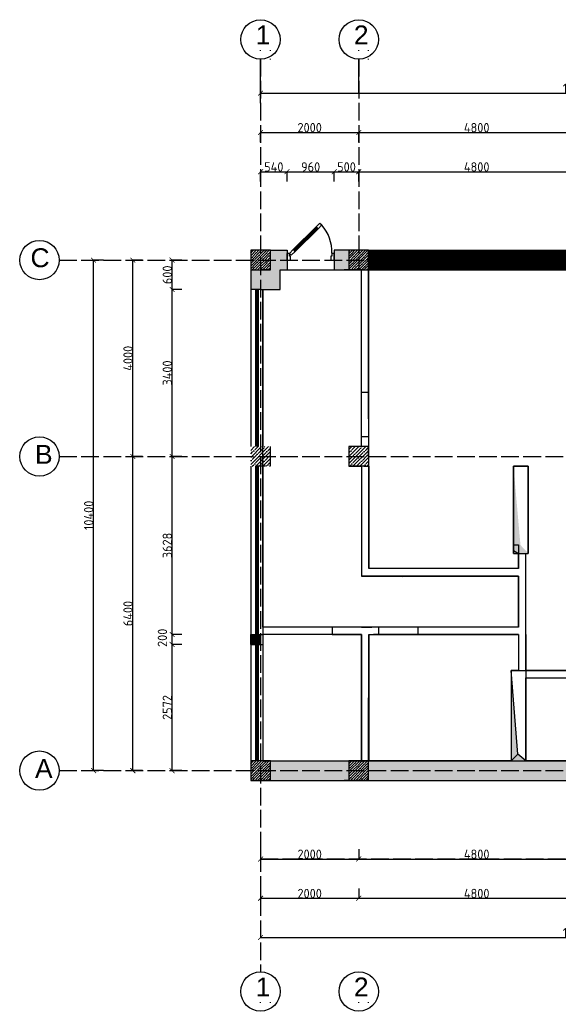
# Model space of a CAD drawing. Header units: millimetres. Extents: x -178199094 to 13669908, y -30538122 to 6091408.
# Drawn here: x 1982 to 12982, y 10573 to 30766 of the extents above; entities that cross this region are included whole.
import ezdxf

# ---------------------------------------------------------------- set-up
doc = ezdxf.new("R2010")
doc.units = ezdxf.units.MM
doc.linetypes.add('ACAD_ISO02W100', pattern=[15, 12, -3])
doc.layers.add('Plan 1', color=7, linetype='Continuous')
doc.layers.add('Plan 2', color=7, linetype='Continuous')
doc.styles.add('gost', font='GOST Common.ttf')
doc.styles.get("Standard").update_dxf_attribs({"font": 'arial.ttf'})
doc.dimstyles.new('GOST', dxfattribs={"dimtxt": 190, "dimasz": 100, "dimexe": 0.18, "dimexo": 0.06, "dimgap": 3, "dimtad": 1, "dimdec": 0, "dimzin": 0, "dimdsep": 46, "dimtxsty": 'gost', "dimblk": 'ARCHTICK', "dimcen": 0.09, "dimclrt": 256, "dimadec": 0, "dimazin": 0, "dimtfac": 1, "dimtdec": 0, "dimtofl": 0, "dimtmove": 0, "dimatfit": 3, "dimldrblk": 'ARCHTICK', "dimfxl": 200, "dimfxlon": 1, "dimtolj": 1, "dimtzin": 0, "dimarcsym": 0})
pattern_1 = [(45, (-45792.26, 2471.34), (-70.71068, 70.71068), []), (45, (-45721.54, 2471.34), (-70.71068, 70.71068), [125, -25, 0, -25])]

# ---------------------------------------------------------------- blocks, each defined once
blk = doc.blocks.new('A$C3C032968')
for p, q in [((0, 0), (0, 100)), ((0, 100), (0, 0)), ((700, 0), (700, 100)), ((700, 0), (700, 100))]:
    blk.add_line(p, q)
for points in [[(120, 128), (461, 466), (433, 494), (92, 156)], [(113, 135), (454, 473), (440, 487), (99, 149)], [(517, 522), (461, 466), (433, 494), (489, 551)], [(63, 72), (120, 128), (92, 156), (35, 100)], [(35, 100), (0, 100), (0, 0), (50, 0), (50, 50), (50, 60), (35, 60)], [(665, 100), (665, 60), (650, 60), (650, 50), (650, 0), (700, 0), (700, 100)]]:
    blk.add_lwpolyline(points, close=True)
blk.add_arc((72, 129), 593, 357.2313, 41.4937)
blk = doc.blocks.new('_ArchTick')
at = {"color": 0, "linetype": 'ByBlock', "const_width": 0.15}
blk.add_lwpolyline([(-0.5, -0.5), (0.5, 0.5)], dxfattribs=at)
blk = doc.blocks.new('*D102')
at = {"color": 0, "lineweight": -2, "transparency": 16777216}
for p, q in [((6882, 27472), (6882, 27673)), ((6882, 27672), (7422, 27672)), ((7422, 27472), (7422, 27673))]:
    blk.add_line(p, q, dxfattribs=at)
at = {"layer": 'Defpoints', "color": 0, "transparency": 16777216}
for p in [(7422, 27672), (6882, 25872), (7422, 25941)]:
    blk.add_point(p, dxfattribs=at)
at = {"color": 0, "lineweight": -2, "transparency": 16777216, "xscale": 100, "yscale": 100, "zscale": 100, "rotation": 180}
blk.add_blockref('_ArchTick', (6882, 27672), dxfattribs=at)
at = {"color": 0, "lineweight": -2, "transparency": 16777216, "xscale": 100, "yscale": 100, "zscale": 100}
blk.add_blockref('_ArchTick', (7422, 27672), dxfattribs=at)
at = {"transparency": 16777216, "insert": (7152, 27770), "char_height": 190, "attachment_point": 5, "style": 'gost'}
blk.add_mtext('\\A1;540', dxfattribs=at)
blk = doc.blocks.new('*D103')
at = {"color": 0, "lineweight": -2, "transparency": 16777216}
for p, q in [((7422, 27472), (7422, 27673)), ((7422, 27672), (8382, 27672)), ((8382, 27472), (8382, 27673))]:
    blk.add_line(p, q, dxfattribs=at)
at = {"layer": 'Defpoints', "color": 0, "transparency": 16777216}
for p in [(8382, 27672), (8382, 26072), (7422, 25941)]:
    blk.add_point(p, dxfattribs=at)
at = {"color": 0, "lineweight": -2, "transparency": 16777216, "xscale": 100, "yscale": 100, "zscale": 100, "rotation": 180}
blk.add_blockref('_ArchTick', (7422, 27672), dxfattribs=at)
at = {"color": 0, "lineweight": -2, "transparency": 16777216, "xscale": 100, "yscale": 100, "zscale": 100}
blk.add_blockref('_ArchTick', (8382, 27672), dxfattribs=at)
at = {"transparency": 16777216, "insert": (7902, 27770), "char_height": 190, "attachment_point": 5, "style": 'gost'}
blk.add_mtext('\\A1;960', dxfattribs=at)
blk = doc.blocks.new('*D104')
at = {"color": 0, "lineweight": -2, "transparency": 16777216}
for p, q in [((8382, 27472), (8382, 27673)), ((8382, 27672), (8882, 27672)), ((8882, 27472), (8882, 27673))]:
    blk.add_line(p, q, dxfattribs=at)
at = {"layer": 'Defpoints', "color": 0, "transparency": 16777216}
for p in [(8882, 27672), (8382, 26072), (8882, 25872)]:
    blk.add_point(p, dxfattribs=at)
at = {"color": 0, "lineweight": -2, "transparency": 16777216, "xscale": 100, "yscale": 100, "zscale": 100, "rotation": 180}
blk.add_blockref('_ArchTick', (8382, 27672), dxfattribs=at)
at = {"color": 0, "lineweight": -2, "transparency": 16777216, "xscale": 100, "yscale": 100, "zscale": 100}
blk.add_blockref('_ArchTick', (8882, 27672), dxfattribs=at)
at = {"transparency": 16777216, "insert": (8632, 27770), "char_height": 190, "attachment_point": 5, "style": 'gost'}
blk.add_mtext('\\A1;500', dxfattribs=at)
blk = doc.blocks.new('*D105')
at = {"color": 0, "lineweight": -2, "transparency": 16777216}
for p, q in [((8882, 27472), (8882, 27673)), ((8882, 27672), (13681, 27672)), ((13681, 27472), (13681, 27673))]:
    blk.add_line(p, q, dxfattribs=at)
at = {"layer": 'Defpoints', "color": 0, "transparency": 16777216}
for p in [(13681, 27672), (8882, 25872), (13681, 25872)]:
    blk.add_point(p, dxfattribs=at)
at = {"color": 0, "lineweight": -2, "transparency": 16777216, "xscale": 100, "yscale": 100, "zscale": 100, "rotation": 180}
blk.add_blockref('_ArchTick', (8882, 27672), dxfattribs=at)
at = {"color": 0, "lineweight": -2, "transparency": 16777216, "xscale": 100, "yscale": 100, "zscale": 100}
blk.add_blockref('_ArchTick', (13681, 27672), dxfattribs=at)
at = {"transparency": 16777216, "insert": (11282, 27770), "char_height": 190, "attachment_point": 5, "style": 'gost'}
blk.add_mtext('\\A1;4800', dxfattribs=at)
blk = doc.blocks.new('*D43')
at = {"color": 0, "lineweight": -2, "transparency": 16777216}
for p, q in [((6882, 28272), (6882, 28473)), ((6882, 28472), (8882, 28472)), ((8882, 28272), (8882, 28473))]:
    blk.add_line(p, q, dxfattribs=at)
at = {"layer": 'Defpoints', "color": 0, "transparency": 16777216}
for p in [(8882, 28472), (6882, 25872), (8882, 25872)]:
    blk.add_point(p, dxfattribs=at)
at = {"color": 0, "lineweight": -2, "transparency": 16777216, "xscale": 100, "yscale": 100, "zscale": 100, "rotation": 180}
blk.add_blockref('_ArchTick', (6882, 28472), dxfattribs=at)
at = {"color": 0, "lineweight": -2, "transparency": 16777216, "xscale": 100, "yscale": 100, "zscale": 100}
blk.add_blockref('_ArchTick', (8882, 28472), dxfattribs=at)
at = {"transparency": 16777216, "insert": (7882, 28570), "char_height": 190, "attachment_point": 5, "style": 'gost'}
blk.add_mtext('\\A1;2000', dxfattribs=at)
blk = doc.blocks.new('*D44')
at = {"color": 0, "lineweight": -2, "transparency": 16777216}
for p, q in [((8882, 28272), (8882, 28473)), ((8882, 28472), (13681, 28472)), ((13681, 28272), (13681, 28473))]:
    blk.add_line(p, q, dxfattribs=at)
at = {"layer": 'Defpoints', "color": 0, "transparency": 16777216}
for p in [(13681, 28472), (8882, 25872), (13681, 25872)]:
    blk.add_point(p, dxfattribs=at)
at = {"color": 0, "lineweight": -2, "transparency": 16777216, "xscale": 100, "yscale": 100, "zscale": 100, "rotation": 180}
blk.add_blockref('_ArchTick', (8882, 28472), dxfattribs=at)
at = {"color": 0, "lineweight": -2, "transparency": 16777216, "xscale": 100, "yscale": 100, "zscale": 100}
blk.add_blockref('_ArchTick', (13681, 28472), dxfattribs=at)
at = {"transparency": 16777216, "insert": (11282, 28570), "char_height": 190, "attachment_point": 5, "style": 'gost'}
blk.add_mtext('\\A1;4800', dxfattribs=at)
blk = doc.blocks.new('*D47')
at = {"color": 0, "lineweight": -2, "transparency": 16777216}
for p, q in [((6882, 29072), (6882, 29273)), ((6882, 29272), (19781, 29272)), ((19781, 29072), (19781, 29273))]:
    blk.add_line(p, q, dxfattribs=at)
at = {"layer": 'Defpoints', "color": 0, "transparency": 16777216}
for p in [(19781, 29272), (6882, 25872), (19781, 25872)]:
    blk.add_point(p, dxfattribs=at)
at = {"color": 0, "lineweight": -2, "transparency": 16777216, "xscale": 100, "yscale": 100, "zscale": 100, "rotation": 180}
blk.add_blockref('_ArchTick', (6882, 29272), dxfattribs=at)
at = {"color": 0, "lineweight": -2, "transparency": 16777216, "xscale": 100, "yscale": 100, "zscale": 100}
blk.add_blockref('_ArchTick', (19781, 29272), dxfattribs=at)
at = {"transparency": 16777216, "insert": (13332, 29370), "char_height": 190, "attachment_point": 5, "style": 'gost'}
blk.add_mtext('\\A1;12900', dxfattribs=at)
blk = doc.blocks.new('*D48')
at = {"color": 0, "lineweight": -2, "transparency": 16777216}
for p, q in [((5282, 18045), (5081, 18045)), ((5082, 15472), (5082, 18045)), ((5282, 15472), (5081, 15472))]:
    blk.add_line(p, q, dxfattribs=at)
at = {"layer": 'Defpoints', "color": 0, "transparency": 16777216}
for p in [(5082, 18045), (6932, 18045), (6882, 15472)]:
    blk.add_point(p, dxfattribs=at)
at = {"color": 0, "lineweight": -2, "transparency": 16777216, "xscale": 100, "yscale": 100, "zscale": 100}
for p, rotation in [((5082, 18045), 90), ((5082, 15472), 270)]:
    blk.add_blockref('_ArchTick', p, dxfattribs=dict(at, rotation=rotation))
at = {"transparency": 16777216, "insert": (4984, 16759), "char_height": 190, "attachment_point": 5, "rotation": 90, "style": 'gost'}
blk.add_mtext('\\A1;2572', dxfattribs=at)
blk = doc.blocks.new('*D3')
at = {"color": 0, "lineweight": -2, "transparency": 16777216}
for p, q in [((5282, 18245), (5081, 18245)), ((5082, 18045), (5082, 18245)), ((5282, 18045), (5081, 18045))]:
    blk.add_line(p, q, dxfattribs=at)
at = {"layer": 'Defpoints', "color": 0, "transparency": 16777216}
for p in [(5082, 18245), (6932, 18245), (6932, 18045)]:
    blk.add_point(p, dxfattribs=at)
at = {"color": 0, "lineweight": -2, "transparency": 16777216, "xscale": 100, "yscale": 100, "zscale": 100}
for p, rotation in [((5082, 18245), 90), ((5082, 18045), 270)]:
    blk.add_blockref('_ArchTick', p, dxfattribs=dict(at, rotation=rotation))
at = {"transparency": 16777216, "insert": (4884, 18178), "char_height": 190, "attachment_point": 5, "rotation": 90, "style": 'gost'}
blk.add_mtext('\\A1;200', dxfattribs=at)
blk = doc.blocks.new('*D4')
at = {"color": 0, "lineweight": -2, "transparency": 16777216}
for p, q in [((5282, 25872), (5081, 25872)), ((5082, 25272), (5082, 25872)), ((5282, 25272), (5081, 25272))]:
    blk.add_line(p, q, dxfattribs=at)
at = {"layer": 'Defpoints', "color": 0, "transparency": 16777216}
for p in [(5082, 25872), (6882, 25872), (6682, 25272)]:
    blk.add_point(p, dxfattribs=at)
at = {"color": 0, "lineweight": -2, "transparency": 16777216, "xscale": 100, "yscale": 100, "zscale": 100}
for p, rotation in [((5082, 25872), 90), ((5082, 25272), 270)]:
    blk.add_blockref('_ArchTick', p, dxfattribs=dict(at, rotation=rotation))
at = {"transparency": 16777216, "insert": (4984, 25572), "char_height": 190, "attachment_point": 5, "rotation": 90, "style": 'gost'}
blk.add_mtext('\\A1;600', dxfattribs=at)
blk = doc.blocks.new('*D5')
at = {"color": 0, "lineweight": -2, "transparency": 16777216}
for p, q in [((3682, 25872), (3481, 25872)), ((3482, 15472), (3482, 25872)), ((3682, 15472), (3481, 15472))]:
    blk.add_line(p, q, dxfattribs=at)
at = {"layer": 'Defpoints', "color": 0, "transparency": 16777216}
for p in [(3482, 25872), (6882, 25872), (6882, 15472)]:
    blk.add_point(p, dxfattribs=at)
at = {"color": 0, "lineweight": -2, "transparency": 16777216, "xscale": 100, "yscale": 100, "zscale": 100}
for p, rotation in [((3482, 25872), 90), ((3482, 15472), 270)]:
    blk.add_blockref('_ArchTick', p, dxfattribs=dict(at, rotation=rotation))
at = {"transparency": 16777216, "insert": (3384, 20672), "char_height": 190, "attachment_point": 5, "rotation": 90, "style": 'gost'}
blk.add_mtext('\\A1;10400', dxfattribs=at)
blk = doc.blocks.new('*D6')
at = {"color": 0, "lineweight": -2, "transparency": 16777216}
for p, q in [((4482, 21872), (4281, 21872)), ((4282, 15472), (4282, 21872)), ((4482, 15472), (4281, 15472))]:
    blk.add_line(p, q, dxfattribs=at)
at = {"layer": 'Defpoints', "color": 0, "transparency": 16777216}
for p in [(4282, 21872), (6882, 21872), (6882, 15472)]:
    blk.add_point(p, dxfattribs=at)
at = {"color": 0, "lineweight": -2, "transparency": 16777216, "xscale": 100, "yscale": 100, "zscale": 100}
for p, rotation in [((4282, 21872), 90), ((4282, 15472), 270)]:
    blk.add_blockref('_ArchTick', p, dxfattribs=dict(at, rotation=rotation))
at = {"transparency": 16777216, "insert": (4184, 18672), "char_height": 190, "attachment_point": 5, "rotation": 90, "style": 'gost'}
blk.add_mtext('\\A1;6400', dxfattribs=at)
blk = doc.blocks.new('*D7')
at = {"color": 0, "lineweight": -2, "transparency": 16777216}
for p, q in [((4482, 25872), (4281, 25872)), ((4282, 21872), (4282, 25872)), ((4482, 21872), (4281, 21872))]:
    blk.add_line(p, q, dxfattribs=at)
at = {"layer": 'Defpoints', "color": 0, "transparency": 16777216}
for p in [(4282, 25872), (6882, 25872), (6882, 21872)]:
    blk.add_point(p, dxfattribs=at)
at = {"color": 0, "lineweight": -2, "transparency": 16777216, "xscale": 100, "yscale": 100, "zscale": 100}
for p, rotation in [((4282, 25872), 90), ((4282, 21872), 270)]:
    blk.add_blockref('_ArchTick', p, dxfattribs=dict(at, rotation=rotation))
at = {"transparency": 16777216, "insert": (4184, 23872), "char_height": 190, "attachment_point": 5, "rotation": 90, "style": 'gost'}
blk.add_mtext('\\A1;4000', dxfattribs=at)
blk = doc.blocks.new('*D49')
at = {"color": 0, "lineweight": -2, "transparency": 16777216}
for p, q in [((6882, 13872), (6882, 13672)), ((8882, 13872), (8882, 13672)), ((6882, 13672), (8882, 13672))]:
    blk.add_line(p, q, dxfattribs=at)
at = {"layer": 'Defpoints', "color": 0, "transparency": 16777216}
for p in [(6882, 15472), (8882, 15472), (8882, 13672)]:
    blk.add_point(p, dxfattribs=at)
at = {"color": 0, "lineweight": -2, "transparency": 16777216, "xscale": 100, "yscale": 100, "zscale": 100, "rotation": 180}
blk.add_blockref('_ArchTick', (6882, 13672), dxfattribs=at)
at = {"color": 0, "lineweight": -2, "transparency": 16777216, "xscale": 100, "yscale": 100, "zscale": 100}
blk.add_blockref('_ArchTick', (8882, 13672), dxfattribs=at)
at = {"transparency": 16777216, "insert": (7882, 13770), "char_height": 190, "attachment_point": 5, "style": 'gost'}
blk.add_mtext('\\A1;2000', dxfattribs=at)
blk = doc.blocks.new('*D50')
at = {"color": 0, "lineweight": -2, "transparency": 16777216}
for p, q in [((8882, 13872), (8882, 13672)), ((13681, 13872), (13681, 13672)), ((8882, 13672), (13681, 13672))]:
    blk.add_line(p, q, dxfattribs=at)
at = {"layer": 'Defpoints', "color": 0, "transparency": 16777216}
for p in [(8882, 15472), (13681, 15472), (13681, 13672)]:
    blk.add_point(p, dxfattribs=at)
at = {"color": 0, "lineweight": -2, "transparency": 16777216, "xscale": 100, "yscale": 100, "zscale": 100, "rotation": 180}
blk.add_blockref('_ArchTick', (8882, 13672), dxfattribs=at)
at = {"color": 0, "lineweight": -2, "transparency": 16777216, "xscale": 100, "yscale": 100, "zscale": 100}
blk.add_blockref('_ArchTick', (13681, 13672), dxfattribs=at)
at = {"transparency": 16777216, "insert": (11282, 13770), "char_height": 190, "attachment_point": 5, "style": 'gost'}
blk.add_mtext('\\A1;4800', dxfattribs=at)
blk = doc.blocks.new('*D8')
at = {"color": 0, "lineweight": -2, "transparency": 16777216}
for p, q in [((6882, 13072), (6882, 12872)), ((8882, 13072), (8882, 12872)), ((6882, 12872), (8882, 12872))]:
    blk.add_line(p, q, dxfattribs=at)
at = {"layer": 'Defpoints', "color": 0, "transparency": 16777216}
for p in [(6882, 15472), (8882, 15472), (8882, 12872)]:
    blk.add_point(p, dxfattribs=at)
at = {"color": 0, "lineweight": -2, "transparency": 16777216, "xscale": 100, "yscale": 100, "zscale": 100, "rotation": 180}
blk.add_blockref('_ArchTick', (6882, 12872), dxfattribs=at)
at = {"color": 0, "lineweight": -2, "transparency": 16777216, "xscale": 100, "yscale": 100, "zscale": 100}
blk.add_blockref('_ArchTick', (8882, 12872), dxfattribs=at)
at = {"transparency": 16777216, "insert": (7882, 12970), "char_height": 190, "attachment_point": 5, "style": 'gost'}
blk.add_mtext('\\A1;2000', dxfattribs=at)
blk = doc.blocks.new('*D9')
at = {"color": 0, "lineweight": -2, "transparency": 16777216}
for p, q in [((8882, 13072), (8882, 12872)), ((8882, 12872), (13681, 12872)), ((13681, 12872), (13681, 12873))]:
    blk.add_line(p, q, dxfattribs=at)
at = {"layer": 'Defpoints', "color": 0, "transparency": 16777216}
for p in [(8882, 15472), (13681, 12872), (13681, 12872)]:
    blk.add_point(p, dxfattribs=at)
at = {"color": 0, "lineweight": -2, "transparency": 16777216, "xscale": 100, "yscale": 100, "zscale": 100, "rotation": 180}
blk.add_blockref('_ArchTick', (8882, 12872), dxfattribs=at)
at = {"color": 0, "lineweight": -2, "transparency": 16777216, "xscale": 100, "yscale": 100, "zscale": 100}
blk.add_blockref('_ArchTick', (13681, 12872), dxfattribs=at)
at = {"transparency": 16777216, "insert": (11282, 12970), "char_height": 190, "attachment_point": 5, "style": 'gost'}
blk.add_mtext('\\A1;4800', dxfattribs=at)
blk = doc.blocks.new('*D53')
at = {"color": 0, "lineweight": -2, "transparency": 16777216}
for p, q in [((6882, 12272), (6882, 12072)), ((19781, 12272), (19781, 12072)), ((6882, 12072), (19781, 12072))]:
    blk.add_line(p, q, dxfattribs=at)
at = {"layer": 'Defpoints', "color": 0, "transparency": 16777216}
for p in [(6882, 15472), (19781, 15472), (19781, 12072)]:
    blk.add_point(p, dxfattribs=at)
at = {"color": 0, "lineweight": -2, "transparency": 16777216, "xscale": 100, "yscale": 100, "zscale": 100, "rotation": 180}
blk.add_blockref('_ArchTick', (6882, 12072), dxfattribs=at)
at = {"color": 0, "lineweight": -2, "transparency": 16777216, "xscale": 100, "yscale": 100, "zscale": 100}
blk.add_blockref('_ArchTick', (19781, 12072), dxfattribs=at)
at = {"transparency": 16777216, "insert": (13332, 12170), "char_height": 190, "attachment_point": 5, "style": 'gost'}
blk.add_mtext('\\A1;12900', dxfattribs=at)
blk = doc.blocks.new('*D58')
at = {"color": 0, "lineweight": -2, "transparency": 16777216}
for p, q in [((5282, 21872), (5081, 21872)), ((5082, 18245), (5082, 21872)), ((5282, 18245), (5081, 18245))]:
    blk.add_line(p, q, dxfattribs=at)
at = {"layer": 'Defpoints', "color": 0, "transparency": 16777216}
for p in [(5082, 21872), (6682, 21872), (6682, 18245)]:
    blk.add_point(p, dxfattribs=at)
at = {"color": 0, "lineweight": -2, "transparency": 16777216, "xscale": 100, "yscale": 100, "zscale": 100}
for p, rotation in [((5082, 21872), 90), ((5082, 18245), 270)]:
    blk.add_blockref('_ArchTick', p, dxfattribs=dict(at, rotation=rotation))
at = {"transparency": 16777216, "insert": (4984, 20059), "char_height": 190, "attachment_point": 5, "rotation": 90, "style": 'gost'}
blk.add_mtext('\\A1;3628', dxfattribs=at)
blk = doc.blocks.new('*D59')
at = {"color": 0, "lineweight": -2, "transparency": 16777216}
for p, q in [((5282, 25272), (5081, 25272)), ((5082, 21872), (5082, 25272)), ((5282, 21872), (5081, 21872))]:
    blk.add_line(p, q, dxfattribs=at)
at = {"layer": 'Defpoints', "color": 0, "transparency": 16777216}
for p in [(5082, 25272), (6682, 25272), (6682, 21872)]:
    blk.add_point(p, dxfattribs=at)
at = {"color": 0, "lineweight": -2, "transparency": 16777216, "xscale": 100, "yscale": 100, "zscale": 100}
for p, rotation in [((5082, 25272), 90), ((5082, 21872), 270)]:
    blk.add_blockref('_ArchTick', p, dxfattribs=dict(at, rotation=rotation))
at = {"transparency": 16777216, "insert": (4984, 23572), "char_height": 190, "attachment_point": 5, "rotation": 90, "style": 'gost'}
blk.add_mtext('\\A1;3400', dxfattribs=at)

msp = doc.modelspace()

# ---------------------------------------------------------------- hatches: boundary and pattern name
at = {"true_color": 0x636466, "transparency": 33554687}
h = msp.add_hatch(color=251, dxfattribs=at)
h.dxf.hatch_style = 1
h.paths.add_polyline_path([(7281.66516, 25672.37741), (7421.66516, 25672.37741), (7421.66516, 25872.37741), (7081.66516, 25872.37741), (7081.66516, 25672.37741), (6881.66516, 25672.37741), (6881.66516, 25272.37741), (7281.66516, 25272.37741)])
h.paths.add_polyline_path([(6881.66516, 25672.37741), (6681.66516, 25672.37741), (6681.66516, 25272.37741), (6881.66516, 25272.37741)])
h.paths.add_polyline_path([(7421.66516, 26072.37741), (7081.66516, 26072.37741), (7081.66516, 25872.37741), (7421.66516, 25872.37741)])
h.paths.add_polyline_path([(8681.66516, 26072.37741), (8381.66516, 26072.37741), (8381.66516, 25872.37741), (8681.66516, 25872.37741)])
h.paths.add_polyline_path([(8681.66516, 25872.37741), (8381.66516, 25872.37741), (8381.66516, 25672.37741), (8681.66516, 25672.37741)])
h.paths.add_polyline_path([(17481.45478, 26072.37741), (13881.45478, 26072.37741), (13881.45478, 25872.37741), (17481.45478, 25872.37741)])
h.paths.add_polyline_path([(17481.45478, 25872.37741), (13881.45478, 25872.37741), (13881.45478, 25672.37741), (17481.45478, 25672.37741)])
h.paths.add_polyline_path([(19581.45478, 26072.37741), (17881.45478, 26072.37741), (17881.45478, 25872.37741), (19581.45478, 25872.37741)])
h.paths.add_polyline_path([(19581.45478, 25872.37741), (17881.45478, 25872.37741), (17881.45478, 25672.37741), (19581.45478, 25672.37741)])
h.paths.add_polyline_path([(8681.66516, 15472.37741), (7081.66516, 15472.37741), (7081.66516, 15272.37741), (8681.66516, 15272.37741)])
h.paths.add_polyline_path([(8681.66516, 15672.37741), (7081.66516, 15672.37741), (7081.66516, 15472.37741), (8681.66516, 15472.37741)])
h.paths.add_polyline_path([(13481.45478, 15672.37741), (9081.66516, 15672.37741), (9081.66516, 15472.37741), (13481.45478, 15472.37741)])
h.paths.add_polyline_path([(13481.45478, 15472.37741), (9081.66516, 15472.37741), (9081.66516, 15272.37741), (13481.45478, 15272.37741)])
h.paths.add_polyline_path([(17481.45478, 15672.37741), (13881.45478, 15672.37741), (13881.45478, 15472.37741), (17481.45478, 15472.37741)])
h.paths.add_polyline_path([(17481.45478, 15472.37741), (13881.45478, 15472.37741), (13881.45478, 15272.37741), (17481.45478, 15272.37741)])
h.paths.add_polyline_path([(19581.45478, 15672.37741), (17881.45478, 15672.37741), (17881.45478, 15472.37741), (19581.45478, 15472.37741)])
h.paths.add_polyline_path([(19581.45478, 15472.37741), (17881.45478, 15472.37741), (17881.45478, 15272.37741), (19581.45478, 15272.37741)])
at = {"transparency": 33554687}
h = msp.add_hatch(dxfattribs=at)
h.set_pattern_fill('ANSI35', color=1, scale=300)
h.set_pattern_definition([(45, (-46311.355, 3194.96), (-53.03301, 53.03301), []), (45, (-46258.32, 3194.96), (-53.03301, 53.03301), [93.75, -18.75, 0, -18.75])])
h.paths.add_polyline_path([(7081.66516, 26072.37741), (6681.66516, 26072.37741), (6681.66516, 25672.37741), (7081.66516, 25672.37741)])
h = msp.add_hatch(dxfattribs=at)
h.set_pattern_fill('ANSI35', color=1, scale=300)
h.set_pattern_definition([(45, (-49439.52, 2671.344), (-53.03301, 53.03301), []), (45, (-49386.484, 2671.344), (-53.03301, 53.03301), [93.75, -18.75, 0, -18.75])])
h.paths.add_polyline_path([(9081.66516, 26072.37741), (8681.66516, 26072.37741), (8681.66516, 25672.37741), (9081.66516, 25672.37741)])
at = {"true_color": 0x636466, "transparency": 33554687}
h = msp.add_hatch(dxfattribs=at)
h.set_pattern_fill('ANSI31', color=251, scale=10)
h.set_pattern_definition([(45, (9378.3834, 25990.727), (-0.88388348, 0.88388348), [])])
h.paths.add_polyline_path([(13481.45478, 26072.37741), (9081.66516, 26072.37741), (9081.66516, 25872.37741), (13481.45478, 25872.37741)])
h.paths.add_polyline_path([(13481.45478, 25872.37741), (9081.66516, 25872.37741), (9081.66516, 25672.37741), (12881.66516, 25672.37741), (13081.66516, 25672.37741), (13481.45478, 25672.37741)])
at = {"lineweight": 30, "transparency": 33554687}
h = msp.add_hatch(dxfattribs=at)
h.set_pattern_fill('ANSI35', color=1, scale=400)
h.set_pattern_definition(pattern_1)
h.paths.add_polyline_path([(6681.66516, 22072.37741), (6681.66516, 21672.37741), (7081.66516, 21672.37741), (7081.66516, 22072.37741)])
h = msp.add_hatch(dxfattribs=at)
h.set_pattern_fill('ANSI35', color=1, scale=400)
h.set_pattern_definition(pattern_1)
h.paths.add_polyline_path([(8681.66516, 22072.37741), (8681.66516, 21672.37741), (9081.66516, 21672.37741), (9081.66516, 22072.37741)])
at = {"true_color": 0x000000, "transparency": 33554687}
h = msp.add_hatch(color=18, dxfattribs=at)
h.dxf.hatch_style = 1
h.paths.add_polyline_path([(12173.50459, 20067.10347), (12031.66516, 19899.8112), (12331.66516, 19899.8112)])
h.paths.add_polyline_path([(12031.66516, 21670.74747), (12031.66516, 20099.8112), (12031.66516, 19899.8112), (12173.50459, 20067.10347)])
at = {"transparency": 33554687}
h = msp.add_hatch(color=252, dxfattribs=at)
h.dxf.hatch_style = 1
h.paths.add_polyline_path([(6681.66516, 18244.74923), (6681.66516, 18044.74923), (6881.66516, 18044.74923), (6881.66516, 18244.74923)])
h = msp.add_hatch(color=7, dxfattribs=at)
h.dxf.hatch_style = 1
h.paths.add_polyline_path([(11981.66516, 17512.37741), (11981.66516, 15672.37741), (12119.60194, 15806.92619)])
h.paths.add_polyline_path([(12119.60193, 15806.92619), (11981.66516, 15672.37741), (12281.66516, 15672.37741)])
h = msp.add_hatch(dxfattribs=at)
h.set_pattern_fill('ANSI35', color=1, scale=300)
h.set_pattern_definition([(45, (-46311.355, -7205.04), (-53.03301, 53.03301), []), (45, (-46258.32, -7205.04), (-53.03301, 53.03301), [93.75, -18.75, 0, -18.75])])
h.paths.add_polyline_path([(7081.66516, 15672.37741), (6681.66516, 15672.37741), (6681.66516, 15272.37741), (7081.66516, 15272.37741)])
h = msp.add_hatch(dxfattribs=at)
h.set_pattern_fill('ANSI35', color=1, scale=300)
h.set_pattern_definition([(45, (-44311.355, -7205.04), (-53.03301, 53.03301), []), (45, (-44258.32, -7205.04), (-53.03301, 53.03301), [93.75, -18.75, 0, -18.75])])
h.paths.add_polyline_path([(9081.66516, 15672.37741), (8681.66516, 15672.37741), (8681.66516, 15272.37741), (9081.66516, 15272.37741)])

# ---------------------------------------------------------------- linework, layer by layer
at = {"color": 18, "true_color": 0x000000}
for p, q in [((7281.66516, 25672.37741), (7421.66516, 25672.37741)), ((12331.66516, 21672.37741), (12331.66516, 19898.7274)), ((11981.66516, 17512.37741), (11981.66516, 15672.37741)), ((11981.66516, 17512.37741), (12281.66516, 17512.37741)), ((7081.66516, 15672.37741), (19631.66516, 15672.37741))]:
    msp.add_line(p, q, dxfattribs=at)
for p, q in [((12031.66516, 20072.37741), (12131.66516, 20072.37741)), ((12131.66516, 20072.37741), (12131.66516, 19898.7274)), ((6681.66516, 18044.74923), (6931.66516, 18044.74923))]:
    msp.add_line(p, q)
at = {"color": 152, "true_color": 0x2776bb}
msp.add_line((7081.66516, 15672.37741), (6681.66516, 15672.37741), dxfattribs=at)
at = {"color": 18, "true_color": 0x000000}
for points in [[(6881.66516, 29272.55741), (6881.66516, 29972.55741)], [(8881.66516, 29272.55741), (8881.66516, 29972.55741)], [(7081.66516, 26072.37741), (7421.66516, 26072.37741)], [(9081.18524, 26072.37741), (19581.45478, 26072.37741)], [(6681.66516, 25672.37741), (6681.66516, 25272.37741)], [(8931.66516, 25672.37741), (8931.66516, 22072.37741), (8681.66516, 22072.37741), (8681.66516, 21672.37741), (8937.93352, 21672.37741), (8937.93352, 19436.68195), (12131.58385, 19436.68195), (12131.58385, 18393.15016), (6931.66516, 18393.15016), (6931.66516, 25272.37741), (7281.66516, 25272.37741), (7281.66516, 25672.37741), (7421.66516, 25672.37741), (8931.66516, 25672.37741)], [(7281.66516, 25672.37741), (7421.66516, 25672.37741)], [(8381.66516, 25672.37741), (8681.66516, 25672.37741)], [(8881.66516, 25672.37741), (8681.66516, 25672.37741)], [(8881.66516, 25672.37741), (12881.66516, 25672.37741)], [(8931.66516, 25672.37741), (8931.66516, 22072.37741)], [(9081.66516, 25672.37741), (9081.66516, 22072.37741)], [(9081.66516, 25672.37741), (17332.72514, 25672.37741), (17332.72514, 22169.54996), (14391.00022, 20812.70492), (14391.00022, 17512.37741), (12281.66516, 17512.37741), (12281.66516, 19898.7274), (12331.66516, 19898.7274), (12331.66516, 21672.37741), (12031.66516, 21672.37741), (12031.66516, 19898.7274), (12131.66516, 19898.7274), (12131.58385, 19586.68195), (9087.93352, 19586.68195), (9081.66516, 25672.37741)], [(13081.66516, 25672.37741), (12881.66516, 25672.37741)], [(6681.66516, 25272.37741), (6681.66516, 22072.37741)], [(6881.66516, 25272.37741), (6681.66516, 25272.37741)], [(6931.66516, 25272.37741), (6931.66516, 22072.37741)], [(9081.18524, 23172.37741), (8931.66516, 23172.37741)], [(9081.18524, 22272.37741), (8931.66516, 22272.37741)], [(7081.66516, 21672.37741), (7081.66516, 22072.37741)], [(8681.66516, 22072.37741), (8681.66516, 21672.37741)], [(9081.18524, 22072.37741), (8881.66516, 22072.37741)], [(9081.18524, 22072.37741), (8931.66516, 22072.37741)], [(9081.18524, 21872.37741), (9081.18524, 22072.37741)], [(9081.18524, 22072.37741), (9081.18524, 21672.37741)], [(6681.66516, 21672.37741), (6681.66516, 18244.74923)], [(6981.66516, 21672.37741), (6781.66516, 21672.37741)], [(6931.66516, 21672.37741), (6931.66516, 18244.74923)], [(8781.66516, 21672.37741), (8681.66516, 21672.37741)], [(8981.66516, 21672.37741), (8781.66516, 21672.37741)], [(8937.93352, 21672.37741), (8937.93352, 19436.68195)], [(8981.66516, 21672.37741), (9087.93352, 21672.37741)], [(9087.93352, 21672.37741), (9087.93352, 19586.68195)], [(12031.66516, 20072.37741), (12031.66516, 21672.37741)], [(12031.66516, 19898.7274), (12031.66516, 21672.37741)], [(12031.66516, 21672.37741), (12331.66516, 21672.37741)], [(12031.66516, 21546.5496), (12031.66516, 20072.37741)], [(12031.66516, 19956.99962), (12131.66516, 19898.7274)], [(12031.66516, 19898.7274), (12331.66516, 19898.7274)], [(12131.58385, 19586.68195), (12131.58385, 19898.7274)], [(12281.66516, 18243.06883), (12281.58385, 19898.7274)], [(12131.58385, 19436.68195), (8937.93352, 19436.68195)], [(12131.58385, 19586.68195), (9087.93352, 19586.68195)], [(9781.69956, 19412.37741), (9781.69956, 19412.37741)], [(12131.58385, 18393.15016), (12131.58385, 19436.68195)], [(12281.66516, 19586.68195), (12281.58385, 19586.68195)], [(12281.66516, 19436.68195), (12281.66516, 19436.68195), (12281.58385, 19436.68195)], [(8937.93352, 18394.74923), (8337.93352, 18394.74923), (8337.93352, 18244.74923), (8937.93352, 18244.74923)], [(8937.93352, 18394.74923), (9148.72106, 18394.74923)], [(9087.93352, 18244.74923), (9287.93352, 18244.74923), (9288.0139, 18394.67455)], [(12131.58385, 18393.15016), (9148.72106, 18394.74923)], [(10087.93338, 18244.25792), (10088.01378, 18394.24569)], [(12281.66516, 18393.0688), (12281.58385, 18393.06885)], [(6681.66516, 18044.74923), (6681.66516, 18244.74923), (6931.66516, 18244.74923)], [(6881.66516, 18244.74923), (6881.66516, 18044.74923)], [(8937.93352, 18244.74923), (8937.93352, 15672.37741)], [(9087.93352, 18244.74923), (12131.66516, 18243.06883), (12131.66516, 17512.37741), (11981.66516, 17512.37741), (11981.66516, 15672.37741), (9081.66516, 15672.37741), (9087.93352, 18244.74923)], [(9087.93352, 18244.74923), (9181.64733, 18244.74923)], [(9087.93352, 18244.74923), (9087.93352, 15672.37741)], [(12131.58385, 18243.15014), (9181.56602, 18244.74923)], [(12131.58385, 18243.06883), (12131.58385, 18243.15014)], [(12131.66516, 18243.06883), (12131.66516, 17512.37741)], [(12281.66516, 18243.06883), (12281.66516, 17512.37741)], [(6681.66516, 18044.74923), (6681.66516, 15672.37741)], [(6931.66516, 18044.74923), (6931.66516, 15672.37741)], [(11981.66516, 15672.37741), (12119.60194, 15806.92619), (11981.66516, 17512.37741)], [(12281.66516, 15672.37741), (12119.60194, 15806.92619), (11981.66516, 17512.37741)], [(12281.66516, 17512.37741), (12281.66516, 15672.37741)], [(12281.66516, 17512.37741), (14391.00022, 17512.37741)], [(12281.66516, 17362.37741), (14391.00022, 17362.37741)], [(7081.66516, 15272.37741), (19981.45478, 15272.37741)]]:
    msp.add_lwpolyline(points, dxfattribs=at)
for points in [[(6681.66516, 25672.37741), (7081.66516, 25672.37741), (7081.66516, 26072.37741), (6681.66516, 26072.37741)], [(8681.66516, 25672.37741), (9081.66516, 25672.37741), (9081.66516, 26072.37741), (8681.66516, 26072.37741)], [(6681.66516, 15272.37741), (7081.66516, 15272.37741), (7081.66516, 15672.37741), (6681.66516, 15672.37741)], [(8681.66516, 15272.37741), (9081.66516, 15272.37741), (9081.66516, 15672.37741), (8681.66516, 15672.37741)]]:
    msp.add_lwpolyline(points, close=True)
for points in [[(7421.66516, 26072.37741), (7421.66516, 25672.37741)], [(8681.66516, 26072.37741), (8381.66516, 26072.37741), (8381.66516, 25672.37741)], [(6881.66516, 25272.37741), (7281.66516, 25272.37741), (7281.66516, 25672.37741)]]:
    msp.add_lwpolyline(points)
at = {"color": 152, "true_color": 0x2776bb}
for points in [[(7081.66516, 25672.37741), (6881.66516, 25672.37741)], [(8981.66516, 25672.37741), (8581.66516, 25672.37741)], [(6776.66516, 25272.37741), (6776.66516, 22072.37741)], [(6806.66516, 25272.37741), (6806.66516, 22072.37741)], [(6836.66516, 25272.37741), (6836.66516, 22072.37741)], [(8881.66516, 22072.37741), (8681.66516, 22072.37741)], [(6776.66516, 21672.37741), (6776.66516, 18244.74923)], [(6806.66516, 21672.37741), (6806.66516, 18244.74923)], [(6836.66516, 21672.37741), (6836.66516, 18244.74923)], [(6776.66516, 18044.74923), (6776.66516, 15672.37741)], [(6806.66516, 18044.74923), (6806.66516, 15672.37741)], [(6836.66516, 18044.74923), (6836.66516, 15672.37741)], [(7081.66516, 15272.37741), (6681.66516, 15272.37741)], [(8981.66516, 15272.37741), (8581.66516, 15272.37741)]]:
    msp.add_lwpolyline(points, dxfattribs=at)
at = {"color": 18, "true_color": 0x000000}
for points in [[(8937.93352, 18244.74923), (6931.66516, 18244.74923), (6931.66516, 15672.37741), (8937.93352, 15672.37741)], [(12281.66516, 17362.37741), (14391.00022, 17362.37741), (14391.00022, 15672.37741), (12281.66516, 15672.37741)]]:
    msp.add_lwpolyline(points, close=True, dxfattribs=at)
for centre in [(6881.66516, 30366.30051), (8881.66516, 30366.30051), (2381.66516, 25872.37741), (2381.66516, 21872.37741), (2381.66516, 15472.37741), (6881.66516, 10972.55741), (8881.66516, 10972.55741)]:
    msp.add_circle(centre, 400, dxfattribs=at)
at = {"layer": 'Plan 1', "color": 251, "linetype": 'ACAD_ISO02W100', "ltscale": 30, "true_color": 0x636466}
for p, q in [((6881.66516, 30136.14117), (6881.66516, 30148.65498)), ((7081.66516, 30136.14117), (7081.66516, 30148.65498)), ((8881.66516, 30136.32117), (8881.66516, 30148.83498)), ((9081.66516, 30136.32117), (9081.66516, 30148.83498)), ((6881.66516, 29960.04361), (6881.66516, 29972.55741)), ((7081.66516, 29960.04361), (7081.66516, 29972.55741)), ((8881.66516, 29960.04361), (8881.66516, 29972.55741)), ((9081.66516, 29960.04361), (9081.66516, 29972.55741)), ((6881.66516, 29272.37741), (19831.66516, 29272.37741)), ((6881.66516, 28472.37741), (19831.66516, 28472.37741)), ((6881.66516, 27672.37741), (19831.66516, 27672.37741)), ((3481.66516, 15472.37741), (3481.66516, 25872.37741)), ((4281.66516, 15472.37741), (4281.66516, 25872.37741)), ((5081.66516, 15472.37741), (5081.66516, 25872.37741)), ((6881.66516, 13672.37741), (19831.66516, 13672.37741)), ((6881.66516, 12872.37741), (19831.66516, 12872.37741)), ((6881.66516, 12072.37741), (19831.66516, 12072.37741)), ((6881.66516, 10742.39808), (6881.66516, 10754.91188)), ((7081.66516, 10742.39808), (7081.66516, 10754.91188)), ((8881.66516, 10742.57808), (8881.66516, 10755.09188)), ((9081.66516, 10742.57808), (9081.66516, 10755.09188))]:
    msp.add_line(p, q, dxfattribs=at)
for points in [[(6881.66516, 29972.55741), (6881.66516, 11372.55741)], [(8881.66516, 29972.55741), (8881.66516, 25672.37741)], [(2781.66516, 25872.37741), (23931.66516, 25872.37741)], [(2781.66516, 21872.37741), (23931.66516, 21872.37741)], [(2781.66516, 15472.37741), (23931.66516, 15472.37741)]]:
    msp.add_lwpolyline(points, dxfattribs=at)

# ---------------------------------------------------------------- block references
at = {"layer": 'Plan 2', "xscale": 1.369107515369514, "yscale": 1.369107515369514, "zscale": 1.369107515369514}
msp.add_blockref('A$C3C032968', (7421.66516, 25872.37743), dxfattribs=at)

# ---------------------------------------------------------------- texts
at = {"layer": 'Plan 1', "char_height": 384.87481, "attachment_point": 1}
for s, insert in [('1', (6782.17223, 30650.88279)), ('2', (8782.17223, 30651.06279)), ('1', (6782.17223, 11257.13969)), ('2', (8782.17223, 11257.31969))]:
    msp.add_mtext_dynamic_manual_height_columns(s, width=384.8748082, gutter_width=0.54982, heights=[0], dxfattribs=dict(at, insert=insert))
at = {"layer": 'Plan 1', "char_height": 384.8748082, "attachment_point": 7, "style": 'gost'}
for s, insert in [('{\\fArial|b0|i0|c0|p34;C}', (2198.97218, 25721.93949)), ('{\\fArial|b0|i0|c0|p34;B}', (2290.23941, 21721.93949)), ('{\\fArial|b0|i0|c238|p34;A}', (2290.23941, 15321.93949))]:
    msp.add_mtext_dynamic_manual_height_columns(s, width=384.8748082, gutter_width=0.54982, heights=[0], dxfattribs=dict(at, insert=insert))

# ---------------------------------------------------------------- dimensions: what is measured, and where the dimension line sits
at = {"color": 18, "true_color": 0x000000}
for base, p1, p2, picture, middle in [((19781.45478, 29272.37741), (6881.66516, 25872.37741), (19781.45478, 25872.37741), '*D47', (13331.55997, 29370.37741)), ((8881.66516, 28472.37741), (6881.66516, 25872.37741), (8881.66516, 25872.37741), '*D43', (7881.66516, 28570.37741)), ((7421.66518, 27672.37741), (6881.66516, 25872.37741), (7421.66518, 25940.83279), '*D102', (7151.66517, 27770.37741)), ((8881.66516, 13672.37741), (6881.66516, 15472.37741), (8881.66516, 15472.37741), '*D49', (7881.66516, 13770.37741)), ((8881.66516, 12872.37741), (6881.66516, 15472.37741), (8881.66516, 15472.37741), '*D8', (7881.66516, 12970.37741)), ((19781.45478, 12072.37741), (6881.66516, 15472.37741), (19781.45478, 15472.37741), '*D53', (13331.55997, 12170.37741))]:
    dim = msp.add_linear_dim(base=base, p1=p1, p2=p2, dimstyle='GOST', dxfattribs=at)
    dim.commit()
    dim.dimension.update_dxf_attribs({"geometry": picture, "text_midpoint": middle})
for base, p1, p2, picture, middle in [((13681.45478, 28472.37741), (8881.66516, 25872.37741), (13681.45478, 25872.37741), '*D44', (11281.55997, 28570.37741)), ((8381.66516, 27672.37741), (7421.66518, 25940.83279), (8381.66516, 26072.37741), '*D103', (7901.66517, 27770.37741)), ((8881.66516, 27672.37741), (8381.66516, 26072.37741), (8881.66516, 25872.37741), '*D104', (8631.66516, 27770.37741)), ((13681.45478, 27672.37741), (8881.66516, 25872.37741), (13681.45478, 25872.37741), '*D105', (11281.55997, 27770.37741)), ((13681.45478, 13672.37741), (8881.66516, 15472.37741), (13681.45478, 15472.37741), '*D50', (11281.55997, 13770.37741)), ((13681.45478, 12872.37741), (8881.66516, 15472.37741), (13681.45478, 12872.37741), '*D9', (11281.55997, 12970.37741))]:
    dim = msp.add_linear_dim(base=base, p1=p1, p2=p2, dimstyle='GOST', override={"dimtmove": 1}, dxfattribs=at)
    dim.commit()
    dim.dimension.update_dxf_attribs({"geometry": picture, "text_midpoint": middle})
for base, p1, p2, picture, middle in [((3481.66516, 25872.37741), (6881.66516, 15472.37741), (6881.66516, 25872.37741), '*D5', (3383.66516, 20672.37741)), ((4281.66516, 21872.37741), (6881.66516, 15472.37741), (6881.66516, 21872.37741), '*D6', (4183.66516, 18672.37741)), ((5081.66516, 21872.37741), (6681.66516, 18244.74923), (6681.66516, 21872.37741), '*D58', (4983.66516, 20058.56332)), ((5081.66516, 18044.74923), (6881.66516, 15472.37741), (6931.66516, 18044.74923), '*D48', (4983.66516, 16758.56332))]:
    dim = msp.add_linear_dim(base=base, p1=p1, p2=p2, angle=90, dimstyle='GOST', dxfattribs=at)
    dim.commit()
    dim.dimension.update_dxf_attribs({"geometry": picture, "text_midpoint": middle})
for base, p1, p2, picture, middle in [((4281.66516, 25872.37741), (6881.66516, 21872.37741), (6881.66516, 25872.37741), '*D7', (4183.66516, 23872.37741)), ((5081.66516, 25872.37741), (6681.66516, 25272.37741), (6881.66516, 25872.37741), '*D4', (4983.66516, 25572.37741)), ((5081.66516, 25272.37741), (6681.66516, 21872.37741), (6681.66516, 25272.37741), '*D59', (4983.66516, 23572.37741)), ((5081.66516, 18244.74923), (6931.66516, 18044.74923), (6931.66516, 18244.74923), '*D3', (4883.66516, 18177.74923))]:
    dim = msp.add_linear_dim(base=base, p1=p1, p2=p2, angle=90, dimstyle='GOST', override={"dimtmove": 1}, dxfattribs=at)
    dim.commit()
    dim.dimension.update_dxf_attribs({"geometry": picture, "text_midpoint": middle})

doc.saveas('drawing.dxf')
